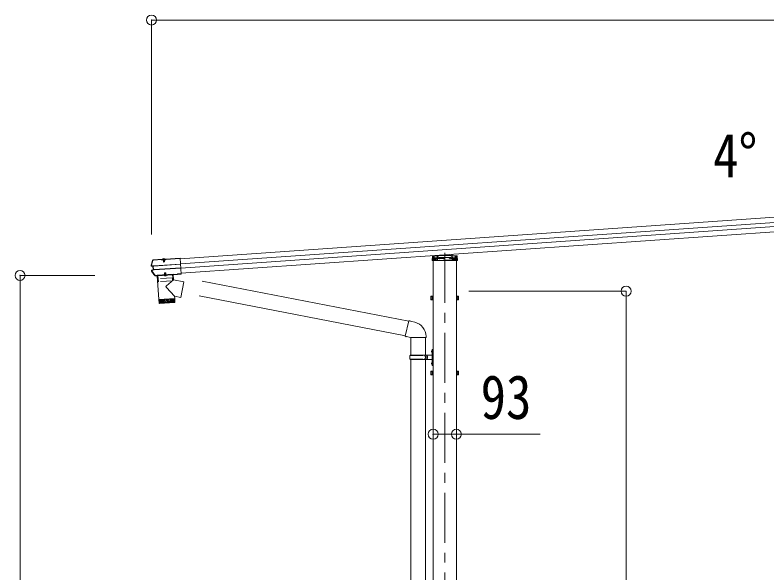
# Model space of a CAD drawing. Units: millimetres at full size, sheet at 1:40; details may follow other scales. Extents: x -11243 to 11243, y -7760 to 7760.
# Drawn here: x 1367 to 4378, y -2598 to -365 of the extents above; entities that cross this region are included whole.
import ezdxf
from ezdxf.enums import TextEntityAlignment as Align

# ---------------------------------------------------------------- set-up
doc = ezdxf.new("R2010")
doc.units = ezdxf.units.MM
doc.header["$LTSCALE"] = 40
doc.header["$PDMODE"] = 32
doc.header["$PDSIZE"] = 40
doc.linetypes.add('CHAIN1', pattern=[8, 5, -1, 1, -1])
doc.linetypes.add('DASHED1', pattern=[1.8, 1.2, -0.6])
for name, color, linetype, lineweight in [('0-1_本体', 5, 'CHAIN1', 9), ('0-3_ELV2', 4, 'Continuous', 9), ('0-6_OTH_LINE', 6, 'Continuous', 9), ('0-7_SHAPE', 4, 'Continuous', 9), ('0-9_OUTLINE', 7, 'Continuous', 9)]:
    doc.layers.add(name, color=color, linetype=linetype, lineweight=lineweight)
doc.styles.add('ＭＳ ゴシック', font='')
doc.styles.get('ＭＳ ゴシック').set_extended_font_data('MS Gothic')

msp = doc.modelspace()

# ---------------------------------------------------------------- linework, layer by layer
at = {"layer": '0-1_本体'}
msp.add_line((3088.06, -1316.39), (3088.06, -4315.67), dxfattribs=at)
at = {"layer": '0-3_ELV2'}
for p, q in [((7239.75, -975.92), (2028.67, -1340.32)), ((7241.17, -996.23), (2030.09, -1360.63)), ((7242.38, -1013.47), (2031.29, -1377.86)), ((7243.8, -1033.78), (2032.71, -1398.17)), ((3117.88, -1322.6), (3118.17, -1327.24)), ((1920.31, -1344.7), (1920.12, -1344.84)), ((1920.12, -1344.84), (1920.22, -1346.31)), ((1920.22, -1346.31), (1920.35, -1346.23)), ((1920.54, -1344.68), (1920.31, -1344.7)), ((1920.41, -1346.19), (1920.31, -1344.7)), ((1920.35, -1346.23), (1920.41, -1346.19)), ((1920.41, -1346.19), (1956.03, -1343.7)), ((1920.54, -1344.68), (1955.92, -1342.2)), ((1954.74, -1343.92), (1954.88, -1345.88)), ((1971.84, -1344.69), (1954.88, -1345.88)), ((1956.03, -1343.7), (1955.92, -1342.2)), ((1956.17, -1343), (1955.92, -1342.2)), ((1956.1, -1344.29), (1956.06, -1343.82)), ((1970.41, -1343.29), (1956.1, -1344.29)), ((1970.15, -1342.15), (1956.19, -1343.13)), ((1956.19, -1343.13), (1956.27, -1344.28)), ((1957.32, -1343.05), (1957.31, -1342.85)), ((1968.59, -1342.81), (1957.9, -1343.56)), ((1960.26, -1344), (1960.36, -1345.49)), ((1960.85, -1344.76), (1960.98, -1344.25)), ((1960.85, -1344.76), (1965.84, -1344.41)), ((1960.85, -1344.76), (1961.33, -1351.64)), ((1961.28, -1344.73), (1961.18, -1344.23)), ((1961.28, -1344.73), (1961.83, -1352.53)), ((1961.33, -1351.64), (1966.32, -1351.29)), ((1965.4, -1344.44), (1965.43, -1343.93)), ((1965.4, -1344.44), (1965.95, -1352.24)), ((1965.84, -1344.41), (1965.63, -1343.92)), ((1965.64, -1353.04), (1966.32, -1351.29)), ((1965.84, -1344.41), (1966.32, -1351.29)), ((1966.35, -1345.07), (1966.24, -1343.58)), ((1967.9, -1343.76), (1967.83, -1342.86)), ((1969.09, -1342.23), (1969.08, -1342.03)), ((1970.15, -1342.15), (1970.23, -1343.3)), ((1970.29, -1341.2), (1970.16, -1342.02)), ((1970.29, -1341.2), (2028.45, -1337.13)), ((1970.39, -1342.7), (1970.29, -1341.2)), ((1970.37, -1342.82), (1970.39, -1342.7)), ((1971.7, -1342.73), (1970.37, -1342.82)), ((1970.37, -1342.82), (1970.41, -1343.29)), ((1970.39, -1342.7), (2028.55, -1338.63)), ((1971.7, -1342.73), (1971.84, -1344.69)), ((2028.45, -1337.13), (2032.95, -1401.57)), ((3039.13, -1337.03), (3088.06, -1333.61)), ((3039.65, -1328.52), (3088.06, -1325.14)), ((3041.56, -4819.81), (3041.56, -1347.54)), ((3088.06, -1325.14), (3136.48, -1328.52)), ((3088.06, -1325.14), (3088.06, -1326.08)), ((3088.06, -1333.61), (3137, -1337.03)), ((3088.06, -1333.61), (3088.06, -1334.55)), ((3134.56, -4819.81), (3134.56, -1347.54)), ((3137.41, -1329.46), (3138.51, -1347.54)), ((1919.18, -1370.08), (1914.43, -1369.52)), ((1920.59, -1368.74), (1914.61, -1368.03)), ((1920.1, -1370.02), (1919.18, -1370.08)), ((1921.07, -1383.89), (1920.15, -1383.95)), ((1921.51, -1368.68), (1920.59, -1368.74)), ((1921.73, -1385.07), (1920.59, -1368.74)), ((1920.82, -1370.08), (1921.34, -1370.04)), ((1922.29, -1383.69), (1921.75, -1383.73)), ((1922.12, -1368.7), (1921.89, -1368.71)), ((2030.12, -1361.09), (1923, -1368.58)), ((1923, -1384.93), (1923.22, -1384.91)), ((1923.08, -1369.81), (2030.21, -1362.32)), ((1924.05, -1383.68), (2031.18, -1376.19)), ((1924.14, -1384.91), (2031.26, -1377.42)), ((1915.95, -1386.64), (1921.73, -1385.07)), ((1922.65, -1385.01), (1921.73, -1385.07)), ((1929.18, -1407.32), (1929.9, -1407.27)), ((1929.55, -1408.81), (1930, -1408.77)), ((1929.9, -1407.27), (1930, -1408.77)), ((1936.16, -1407.97), (1930.18, -1408.39)), ((1936.06, -1406.48), (1936.16, -1407.97)), ((1936.16, -1407.43), (1936.17, -1407.43)), ((1936.39, -1408.33), (1936.16, -1407.97)), ((1936.28, -1406.83), (2017.68, -1401.14)), ((1936.28, -1406.83), (1936.39, -1408.33)), ((1936.39, -1408.33), (2017.79, -1402.63)), ((1936.72, -1408.3), (2000.57, -1403.83)), ((1962.78, -1406.72), (1962.76, -1406.47)), ((1974.55, -1405.9), (1962.78, -1406.72)), ((1966.25, -1396.21), (1965.57, -1397.96)), ((1970.56, -1397.61), (1965.57, -1397.96)), ((1965.91, -1402.76), (1965.57, -1397.96)), ((1966.33, -1402.63), (1965.94, -1397.01)), ((1969.64, -1395.97), (1966.25, -1396.21)), ((1970.56, -1397.61), (1969.64, -1395.97)), ((1970.46, -1402.34), (1970.06, -1396.72)), ((1970.89, -1402.41), (1970.56, -1397.61)), ((1974.55, -1405.9), (1974.53, -1405.65)), ((2017.68, -1401.14), (2017.79, -1402.63)), ((2017.96, -1402.25), (2017.79, -1402.63)), ((2017.86, -1400.76), (2017.96, -1402.25)), ((2023.95, -1401.84), (2017.96, -1402.25)), ((2023.84, -1400.34), (2023.95, -1401.84)), ((2024.17, -1402.19), (2023.95, -1401.84)), ((2024.07, -1400.69), (2032.85, -1400.08)), ((2024.07, -1400.69), (2024.17, -1402.19)), ((2024.17, -1402.19), (2032.95, -1401.57)), ((2025.37, -1400.6), (2025.47, -1402.1)), ((2025.44, -1401.7), (2032.92, -1401.18)), ((3032.86, -1490.81), (3033.44, -1489.8)), ((3032.86, -1490.81), (3032.86, -1503.81)), ((3032.86, -1503.81), (3033.44, -1504.81)), ((3038.36, -1489.8), (3033.44, -1489.8)), ((3038.36, -1493.56), (3033.44, -1493.56)), ((3038.36, -1501.06), (3033.44, -1501.06)), ((3038.36, -1504.81), (3033.44, -1504.81)), ((3038.36, -1489.6), (3038.36, -1504.62)), ((3039.96, -1490.06), (3038.36, -1490.06)), ((3038.36, -1496.61), (3039.96, -1496.61)), ((3038.36, -1497.61), (3039.96, -1497.61)), ((3038.36, -1504.16), (3039.96, -1504.16)), ((3136.16, -1490.06), (3137.76, -1490.06)), ((3137.76, -1496.61), (3136.16, -1496.61)), ((3137.77, -1497.61), (3136.16, -1497.61)), ((3137.76, -1504.16), (3136.16, -1504.16)), ((3137.76, -1489.6), (3137.76, -1504.62)), ((3137.76, -1489.6), (3142.68, -1489.6)), ((3137.76, -1493.36), (3142.68, -1493.36)), ((3137.76, -1500.86), (3142.68, -1500.86)), ((3137.76, -1504.62), (3142.68, -1504.62)), ((3143.26, -1490.61), (3142.68, -1489.6)), ((3143.26, -1503.61), (3142.68, -1504.62)), ((3143.26, -1490.61), (3143.26, -1503.61)), ((3032.86, -1790.81), (3033.44, -1789.8)), ((3032.86, -1790.81), (3032.86, -1803.81)), ((3032.86, -1803.81), (3033.44, -1804.81)), ((3038.36, -1789.8), (3033.44, -1789.8)), ((3038.36, -1793.56), (3033.44, -1793.56)), ((3038.36, -1801.06), (3033.44, -1801.06)), ((3038.36, -1804.81), (3033.44, -1804.81)), ((3038.36, -1789.6), (3038.36, -1804.62)), ((3039.96, -1790.06), (3038.36, -1790.06)), ((3038.36, -1796.61), (3039.96, -1796.61)), ((3038.36, -1797.61), (3039.96, -1797.61)), ((3038.36, -1804.16), (3039.96, -1804.16)), ((3136.16, -1790.06), (3137.76, -1790.06)), ((3137.76, -1796.61), (3136.16, -1796.61)), ((3137.77, -1797.61), (3136.16, -1797.61)), ((3137.76, -1804.16), (3136.16, -1804.16)), ((3137.76, -1789.6), (3137.76, -1804.62)), ((3137.76, -1789.6), (3142.68, -1789.6)), ((3137.76, -1793.36), (3142.68, -1793.36)), ((3137.76, -1800.86), (3142.68, -1800.86)), ((3137.76, -1804.62), (3142.68, -1804.62)), ((3143.26, -1790.61), (3142.68, -1789.6)), ((3143.26, -1803.61), (3142.68, -1804.62)), ((3143.26, -1790.61), (3143.26, -1803.61))]:
    msp.add_line(p, q, dxfattribs=at)
at = {"layer": '0-3_ELV2', "linetype": 'DASHED1'}
for p, q in [((3115.89, -1322.74), (3117.4, -1347.54)), ((1958.52, -1342.94), (1958.45, -1343.19)), ((1958.58, -1342.41), (1967.76, -1341.77)), ((1958.66, -1343.51), (1958.58, -1342.41)), ((1960.65, -1340.03), (1962.04, -1342.4)), ((1960.98, -1344.25), (1961.09, -1343.85)), ((1961.09, -1343.85), (1961.01, -1342.74)), ((1961.16, -1344.23), (1961.02, -1342.24)), ((1961.18, -1344.23), (1961.07, -1343.64)), ((1963.23, -1342.93), (1962.04, -1342.4)), ((1963.23, -1342.93), (1964.33, -1342.24)), ((1965.38, -1339.7), (1964.33, -1342.24)), ((1965.45, -1343.93), (1965.31, -1341.94)), ((1965.47, -1343.54), (1965.4, -1342.43)), ((1965.43, -1343.93), (1965.46, -1343.33)), ((1965.63, -1343.92), (1965.47, -1343.54)), ((1967.83, -1342.86), (1967.76, -1341.77)), ((1967.89, -1342.29), (1967.99, -1342.52)), ((3039.2, -1337.04), (3136.93, -1337.04)), ((3041.67, -1330.39), (3040.62, -1347.54)), ((3041.09, -1339.84), (3046.06, -1339.84)), ((3041.14, -1339.04), (3134.99, -1339.04)), ((3088.06, -1335.61), (3041.15, -1338.89)), ((3088.06, -1327.14), (3041.67, -1330.39)), ((3044.86, -1330.16), (3044.86, -1343.8)), ((3044.86, -1343.8), (3045.86, -1345.54)), ((3130.26, -1345.54), (3045.86, -1345.54)), ((3046.06, -1330.08), (3046.06, -1345.54)), ((3047.56, -1338.44), (3047.56, -1345.54)), ((3050.66, -1339.04), (3050.66, -1345.54)), ((3050.79, -1339.04), (3050.79, -1345.54)), ((3051.06, -1338.2), (3051.06, -1345.54)), ((3051.06, -1343.8), (3054.06, -1343.8)), ((3054.06, -1337.99), (3054.06, -1345.54)), ((3057.31, -1337.98), (3057.99, -1326.79)), ((3060, -1326.65), (3058.73, -1347.54)), ((3062.06, -1337.04), (3062.06, -1339.04)), ((3066.56, -1339.84), (3066.56, -1337.11)), ((3068.06, -1339.84), (3066.56, -1339.84)), ((3068.06, -1337.01), (3068.06, -1339.84)), ((3134.46, -1330.39), (3088.06, -1327.14)), ((3134.98, -1338.89), (3088.06, -1335.61)), ((3108.06, -1339.84), (3108.06, -1337.01)), ((3108.06, -1339.84), (3109.56, -1339.84)), ((3109.56, -1337.11), (3109.56, -1339.84)), ((3114.06, -1339.04), (3114.06, -1337.04)), ((3118.17, -1327.24), (3118.82, -1337.98)), ((3122.06, -1337.99), (3122.06, -1345.54)), ((3122.06, -1343.8), (3125.06, -1343.8)), ((3125.06, -1338.2), (3125.06, -1345.54)), ((3125.33, -1339.04), (3125.33, -1345.54)), ((3125.46, -1339.04), (3125.46, -1345.54)), ((3128.56, -1338.44), (3128.56, -1345.54)), ((3130.06, -1330.08), (3130.06, -1345.54)), ((3130.06, -1339.84), (3135.04, -1339.84)), ((3130.26, -1345.54), (3131.26, -1343.8)), ((3131.26, -1330.16), (3131.26, -1343.8)), ((3135.51, -1347.54), (3134.46, -1330.39)), ((1966.33, -1408.81), (1967.49, -1406.01)), ((1968.59, -1405.32), (1967.49, -1406.01)), ((1968.59, -1405.32), (1969.78, -1405.85)), ((1971.32, -1408.47), (1969.78, -1405.85))]:
    msp.add_line(p, q, dxfattribs=at)
at = {"layer": '0-3_ELV2'}
for points in [[(1913.51, -1366.38), (1916.33, -1356.72), (1919.35, -1347.11)], [(1956.03, -1343.7), (1956.06, -1343.82), (1954.74, -1343.92)], [(1967.9, -1343.76), (1958.72, -1344.4), (1958.66, -1343.51)], [(1961.33, -1351.64), (1962.25, -1353.28), (1965.64, -1353.04)], [(3138.51, -1347.54), (3037.61, -1347.54), (3038.72, -1329.46)], [(1915.55, -1385.2), (1920.15, -1383.95), (1919.18, -1370.08)], [(1928.13, -1406.84), (1921.57, -1397.81), (1915.21, -1388.63)], [(1936.28, -1406.83), (1936.06, -1406.48), (1930.07, -1406.89), (1929.9, -1407.27)], [(1930.07, -1406.89), (1930.18, -1408.39), (1930, -1408.77)], [(2000.99, -1402.8), (2000.93, -1401.8), (1936.08, -1406.34), (1936.15, -1407.33)], [(2024.07, -1400.69), (2023.84, -1400.34), (2017.86, -1400.76), (2017.68, -1401.14)], [(3041.56, -1488.61), (3039.96, -1488.61), (3039.96, -1505.61), (3041.56, -1505.61)], [(3134.56, -1488.61), (3136.16, -1488.61), (3136.16, -1505.61), (3134.56, -1505.61)], [(3041.56, -1788.61), (3039.96, -1788.61), (3039.96, -1805.61), (3041.56, -1805.61)], [(3134.56, -1788.61), (3136.16, -1788.61), (3136.16, -1805.61), (3134.56, -1805.61)]]:
    msp.add_lwpolyline(points, dxfattribs=at)
for centre, radius, start, end in [((2395.37, -1501.71), 502, 162.04537, 164.31277), ((1920.85, -1347.95), 3.19, 103.22631, 162.05142), ((1920.49, -1347.48), 1.2, 102.71221, 162.01357), ((1957.86, -1342.82), 0.55, 142.43917, 184), ((1957.86, -1343.01), 0.545, 184, 274), ((1963.52, -1347.18), 7.7, 45.56083, 142.43917), ((1968.55, -1342.27), 0.545, 274, 4), ((1968.53, -1342.07), 0.55, 4, 45.56083), ((3039.2, -1338.03), 1, 94, 176.5), ((3039.72, -1329.52), 1, 94, 176.5), ((3136.41, -1329.52), 1, 3.5, 86), ((3136.93, -1338.03), 1, 3.5, 86), ((1914.76, -1366.74), 2.8, 164.31277, 263.16971), ((1914.77, -1366.74), 1.3, 164.24366, 263.03582), ((1916.28, -1387.9), 2.8, 105.16971, 214.06629), ((2329.82, -1108.27), 502, 214.06629, 216.59248), ((1916.29, -1387.9), 1.3, 105.30295, 214.13631), ((1929.33, -1405.62), 3.19, 216.58984, 274.01289), ((1929.09, -1406.13), 1.2, 216.62025, 274.01295), ((1937.15, -1407.26), 1, 184, 274), ((1968.32, -1401.37), 7.7, 223.98312, 324.01688), ((2000, -1402.87), 1, 274, 4), ((3045.28, -1497.31), 12.42, 162.41205, 197.58795), ((3036.19, -1491.68), 3.32, 145.61575, 214.38425), ((3036.19, -1502.94), 3.32, 145.61575, 214.38425), ((3139.94, -1491.48), 3.32, 325.61575, 34.38425), ((3130.84, -1497.11), 12.42, 342.41205, 17.58795), ((3139.94, -1502.74), 3.32, 325.61575, 34.38425), ((3045.28, -1797.31), 12.42, 162.41205, 197.58795), ((3036.19, -1791.68), 3.32, 145.61575, 214.38425), ((3036.19, -1802.94), 3.32, 145.61575, 214.38425), ((3139.94, -1791.48), 3.32, 325.61575, 34.38425), ((3130.84, -1797.11), 12.42, 342.41205, 17.58795), ((3139.94, -1802.74), 3.32, 325.61575, 34.38425)]:
    msp.add_arc(centre, radius, start, end, dxfattribs=at)
at = {"layer": '0-3_ELV2', "linetype": 'DASHED1'}
for centre, radius, start, end in [((1957.97, -1343.05), 0.5, 274, 344), ((1959.29, -1343.16), 0.8, 94, 164), ((1960.51, -1342.77), 0.5, 4, 94), ((1965.9, -1342.4), 0.5, 94, 184), ((1967.15, -1342.61), 0.8, 24, 94), ((1968.45, -1342.32), 0.5, 204, 274), ((3039.2, -1338.04), 1, 90, 176.5), ((3136.93, -1338.04), 1, 3.5, 90)]:
    msp.add_arc(centre, radius, start, end, dxfattribs=at)
at = {"layer": '0-3_ELV2'}
for centre, major_axis, ratio, start_param, end_param in [((1956.39, -1346.19), (-0.22, 3.19), 0.014286, 5.9883828, 6.2220988), ((1970.38, -1345.21), (-0.22, 3.19), 0.014286, 0.0610865, 0.2948025), ((1923.12, -1370.39), (3.03, -0.36), 0.014525, 2.4375911, 3.0658321), ((1924.01, -1383.08), (2.95, 0.8), 0.014957, 3.2171785, 3.8372566), ((1923.12, -1370.39), (2.99, 0.21), 0.19438, 1.5707963, 2.1939282), ((1923.02, -1368.86), (1.52, -0.18), 0.014525, 2.4126357, 3.0658321), ((1923.02, -1368.87), (1.5, 0.1), 0.19438, 1.5707963, 2.2034964), ((1924.01, -1383.1), (2.99, 0.21), 0.19438, 4.0848352, 4.712389), ((1924.12, -1384.61), (1.48, 0.4), 0.014957, 3.2171785, 3.8435615), ((1924.12, -1384.62), (1.5, 0.1), 0.19438, 4.0561004, 4.712389)]:
    msp.add_ellipse(centre, major_axis=major_axis, ratio=ratio, start_param=start_param, end_param=end_param, dxfattribs=at)
at = {"layer": '0-6_OTH_LINE'}
for p, q in [((1913.96, -384.72), (1913.96, -1243.62)), ((7323.96, -384.72), (1913.96, -384.72)), ((1387.44, -4269.81), (1387.44, -1406.81)), ((1387.44, -1406.81), (1687.44, -1406.81)), ((3814.06, -1469.81), (3184.56, -1469.81)), ((3814.06, -4269.81), (3814.06, -1469.81)), ((3041.56, -2042.51), (3134.56, -2042.51)), ((3134.56, -2042.51), (3470.72, -2042.51))]:
    msp.add_line(p, q, dxfattribs=at)
for p in [(1913.96, -384.72), (1387.44, -1406.81), (3814.06, -1469.81), (3041.56, -2042.51), (3134.56, -2042.51)]:
    msp.add_point(p, dxfattribs=at)
at = {"layer": '0-9_OUTLINE'}
for p, q in [((1936.66, -1408.3), (1943.28, -1503.07)), ((2000.5, -1403.84), (2001.95, -1424.64)), ((2001.95, -1424.64), (1973.65, -1448.11)), ((2042.71, -1432.57), (2001.95, -1424.64)), ((2042.71, -1432.57), (2030.65, -1494.61)), ((2944.14, -1590.13), (2116.46, -1429.24)), ((2006.52, -1489.91), (1973.24, -1455.43)), ((1943.28, -1503.07), (2007.13, -1498.6)), ((2007.2, -1499.6), (1943.35, -1504.07)), ((1943.35, -1504.07), (1944.49, -1517.07)), ((1945.07, -1518.6), (1944.05, -1504.02)), ((1945.28, -1503.93), (1946.32, -1518.9)), ((1948.14, -1518.77), (1947.09, -1503.8)), ((1947.77, -1502.75), (1947.86, -1503.75)), ((1949.45, -1503.64), (1950.5, -1518.6)), ((1953.36, -1518.4), (1952.31, -1503.44)), ((1956.67, -1518.17), (1955.62, -1503.21)), ((1959.31, -1502.95), (1960.36, -1517.91)), ((1963.32, -1502.67), (1964.36, -1517.63)), ((1967.55, -1502.37), (1968.6, -1517.34)), ((1971.94, -1502.07), (1972.98, -1517.03)), ((1976.39, -1501.76), (1977.43, -1516.72)), ((1980.82, -1501.45), (1981.86, -1516.41)), ((1985.14, -1501.14), (1986.19, -1516.11)), ((1989.27, -1500.86), (1990.31, -1515.82)), ((1993.12, -1500.59), (1994.17, -1515.55)), ((1996.63, -1500.34), (1997.68, -1515.3)), ((1999.73, -1500.12), (2000.77, -1515.09)), ((2002.35, -1499.94), (2003.39, -1514.9)), ((2002.64, -1498.92), (2002.69, -1499.92)), ((2004.44, -1499.79), (2005.48, -1514.76)), ((2005.96, -1499.69), (2007.01, -1514.65)), ((2006.52, -1489.91), (2007.13, -1498.6)), ((2006.52, -1489.91), (2030.65, -1494.61)), ((2007.88, -1512.64), (2007.2, -1499.6)), ((2930.54, -1648.61), (2105.01, -1488.14)), ((1944.49, -1517.02), (2007.88, -1512.59)), ((2005.09, -1515.79), (1947.69, -1519.8)), ((2944.5, -1588.57), (2930.14, -1650.32)), ((2944.5, -1588.57), (2968.82, -1594.38)), ((2930.14, -1650.32), (2950.22, -1654.86)), ((2930.14, -1650.32), (2934.14, -1653)), ((2935.02, -1651.42), (2934.14, -1653)), ((2950.22, -1654.86), (3012.95, -1654.86)), ((2951.59, -1654.86), (2951.59, -1725.86)), ((3011.59, -1654.86), (3011.59, -1725.86)), ((3012.95, -1650.7), (3012.95, -1654.86)), ((3035.26, -1708.72), (3037.31, -1709.71)), ((3036.53, -1706.71), (3037.16, -1706.71)), ((3036.53, -1706.71), (3036.53, -1715.01)), ((3036.53, -1715.01), (3037.16, -1715.01)), ((3037.16, -1706.71), (3037.56, -1707.11)), ((3037.31, -1709.71), (3037.92, -1710.86)), ((3037.56, -1702.86), (3040.56, -1701.36)), ((3037.56, -1702.86), (3037.56, -1766.86)), ((3040.56, -1701.36), (3040.56, -1768.36)), ((3040.56, -1701.36), (3041.56, -1701.36)), ((2948.59, -1727.86), (2998.92, -1727.86)), ((2948.59, -1741.86), (2998.92, -1741.86)), ((2949.59, -1725.86), (3035.59, -1725.86)), ((2949.59, -1725.86), (2949.59, -1727.86)), ((2949.59, -1743.86), (2949.59, -1741.86)), ((2949.59, -1743.86), (3035.59, -1743.86)), ((2951.58, -1743.86), (2951.58, -2885.84)), ((3008.59, -1725.86), (3008.59, -1730.36)), ((3008.59, -1730.36), (3010.59, -1730.36)), ((3008.59, -1743.86), (3008.59, -1739.36)), ((3008.59, -1739.36), (3010.59, -1739.36)), ((3010.59, -1730.36), (3010.59, -1739.36)), ((3011.58, -1743.86), (3011.58, -2885.84)), ((3016.56, -1725.86), (3016.56, -1743.86)), ((3016.56, -1730.36), (3019.56, -1730.36)), ((3016.56, -1739.36), (3019.56, -1739.36)), ((3019.56, -1730.36), (3019.56, -1739.36)), ((3035.26, -1756.72), (3037.31, -1757.71)), ((3036.53, -1754.71), (3037.16, -1754.71)), ((3036.53, -1754.71), (3036.53, -1763.01)), ((3036.53, -1763.01), (3037.16, -1763.01)), ((3037.16, -1754.71), (3037.16, -1763.01)), ((3037.16, -1754.71), (3037.56, -1755.11)), ((3037.16, -1763.01), (3037.56, -1762.61)), ((3037.31, -1757.71), (3037.92, -1758.86)), ((3037.56, -1766.86), (3040.56, -1768.36)), ((3040.56, -1768.36), (3041.56, -1768.36))]:
    msp.add_line(p, q, dxfattribs=at)
at = {"layer": '0-9_OUTLINE', "linetype": 'DASHED1'}
for p, q in [((1938.87, -1408.15), (1940, -1419.61)), ((1998.42, -1403.98), (1998.89, -1415.49)), ((1998.42, -1416.01), (1940.54, -1420.06)), ((1942.02, -1431.5), (1940.73, -1420.04)), ((1997.95, -1428.07), (1942.55, -1431.95)), ((1998.42, -1427.56), (1998.09, -1416.03))]:
    msp.add_line(p, q, dxfattribs=at)
at = {"layer": '0-9_OUTLINE'}
for points in [[(2944.5, -1588.57), (2949.22, -1588.13), (2949.36, -1589.73)], [(3035.26, -1713.01), (3037.31, -1712.01), (3037.92, -1710.86)], [(3037.16, -1706.71), (3037.16, -1715.01), (3037.56, -1714.61)], [(3035.26, -1761.01), (3037.31, -1760.01), (3037.92, -1758.86)]]:
    msp.add_lwpolyline(points, dxfattribs=at)
at = {"layer": '0-9_OUTLINE', "linetype": 'DASHED1'}
for centre, start, end in [((1940.5, -1419.56), 185.67065, 274), ((1942.51, -1431.45), 186.38594, 274), ((1997.92, -1427.57), 274, 1.61406), ((1998.39, -1415.51), 274, 2.32935)]:
    msp.add_arc(centre, 0.5, start, end, dxfattribs=at)
at = {"layer": '0-9_OUTLINE'}
for centre, radius, start, end in [((1976.84, -1451.95), 5, 129.65551, 223.97399), ((1947.48, -1516.81), 3, 185, 274.04832), ((2004.88, -1512.8), 3, 274, 3), ((2954.95, -1650.7), 58, 0, 76.56538), ((3040.86, -1710.86), 6, 136.21765, 223.78235), ((2997.34, -1734.86), 49.25, 171.82876, 180.00002), ((2997.34, -1734.86), 49.25, 180.00002, 188.17127), ((2998.92, -1725.86), 2, 270, 359.99998), ((2998.92, -1743.86), 2, 0.00005, 90.00004), ((3035.56, -1723.86), 2, 270, 359.99998), ((3035.56, -1745.86), 2, 0.00005, 90.00004), ((3040.86, -1758.86), 6, 136.21765, 223.78235)]:
    msp.add_arc(centre, radius, start, end, dxfattribs=at)

# ---------------------------------------------------------------- texts
at = {"layer": '0-6_OTH_LINE', "color": 7, "style": 'ＭＳ ゴシック', "width": 0.85}
msp.add_text('93', height=176, dxfattribs=at).set_placement((3231.58, -2034.03), align=Align.BOTTOM_LEFT)
at = {"layer": '0-7_SHAPE', "color": 7, "style": 'ＭＳ ゴシック', "width": 0.85}
msp.add_text('4°', height=176, dxfattribs=at).set_placement((4162.52, -1067.56), align=Align.BOTTOM_LEFT)

doc.saveas('drawing.dxf')
